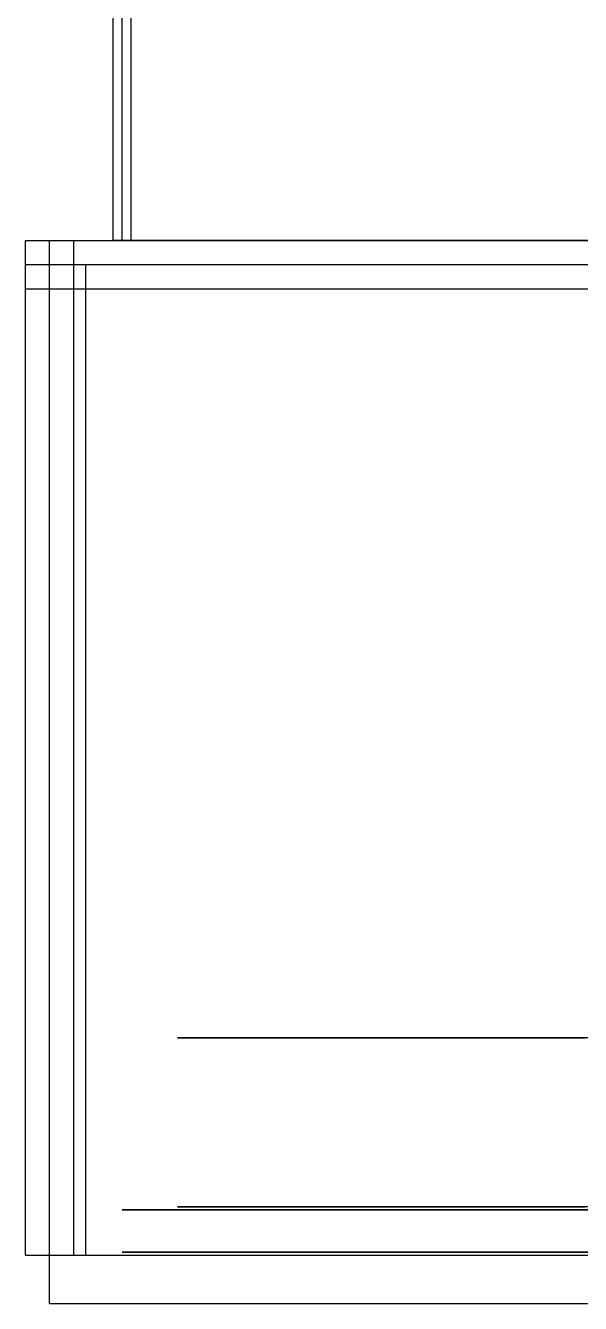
# Model space of a CAD drawing. Header units: millimetres. Extents: x -610 to 577, y -771 to 522.
# Drawn here: x -321.6 to -275.7, y 105 to 210.8 of the extents above; entities that cross this region are included whole.
import ezdxf

# ---------------------------------------------------------------- set-up
doc = ezdxf.new("R2010")
doc.units = ezdxf.units.MM
doc.layers.add('HIDDEN', color=8, linetype='Continuous')
doc.layers.add('VISIBLE', color=7, linetype='Continuous')

msp = doc.modelspace()

# ---------------------------------------------------------------- linework, layer by layer
at = {"layer": 'HIDDEN'}
for points in [[(-314.35, 193), (-314.35, 237)], [(-313.6, 193), (-313.6, 237)], [(-313.6, 193), (-313.6, 237)], [(-313.6, 193), (-313.6, 237)], [(-312.85, 193), (-312.85, 237)], [(-312.85, 193), (-312.85, 237)], [(-321.6, 193), (-317.6, 193)], [(-321.6, 189), (-321.6, 193)], [(-319.6, 193), (-79.6, 193)], [(-319.6, 193), (-79.6, 193)], [(-319.6, 189), (-319.6, 193)], [(-319.6, 189), (-319.6, 193)], [(-319.6, 193), (-79.6, 193)], [(-319.6, 189), (-319.6, 193)], [(-319.6, 193), (-317.6, 193)], [(-317.6, 189), (-317.6, 193)], [(-317.6, 189), (-317.6, 193)], [(-312.85, 193), (-314.35, 193)], [(-312.85, 193), (-314.35, 193)], [(-85.6, 193), (-313.6, 193)], [(-85.6, 193), (-313.6, 193)], [(-85.6, 193), (-313.6, 193)], [(-85.6, 193), (-313.6, 193)], [(-321.6, 191), (-317.6, 191)], [(-321.6, 191), (-317.6, 191)], [(-321.6, 109), (-321.6, 191)], [(-321.6, 109), (-321.6, 191)], [(-321.6, 191), (-317.6, 191)], [(-321.6, 109), (-321.6, 191)], [(-321.6, 189), (-321.6, 191)], [(-319.6, 191), (-79.6, 191)], [(-319.6, 191), (-79.6, 191)], [(-319.6, 109), (-319.6, 191)], [(-319.6, 109), (-319.6, 191)], [(-319.6, 191), (-79.6, 191)], [(-319.6, 191), (-79.6, 191)], [(-319.6, 109), (-319.6, 191)], [(-319.6, 109), (-319.6, 191)], [(-319.6, 191), (-316.6, 191)], [(-319.6, 191), (-316.6, 191)], [(-319.6, 109), (-319.6, 191)], [(-319.6, 109), (-319.6, 191)], [(-317.6, 109), (-317.6, 191)], [(-317.6, 109), (-317.6, 191)], [(-317.6, 109), (-317.6, 191)], [(-316.6, 109), (-316.6, 191)], [(-316.6, 109), (-316.6, 191)], [(-321.6, 189), (-317.6, 189)], [(-321.6, 189), (-317.6, 189)], [(-319.6, 189), (-79.6, 189)], [(-319.6, 189), (-79.6, 189)], [(-319.6, 189), (-79.6, 189)], [(-309.01, 127), (-308.83, 127)], [(-309.01, 127), (-309.01, 127)], [(-308.94, 127), (-309.01, 127)], [(-308.63, 127), (-308.94, 127)], [(-308.83, 127), (-308.42, 127)], [(-308.1, 127), (-308.63, 127)], [(-308.42, 127), (-307.8, 127)], [(-307.38, 127), (-308.1, 127)], [(-307.8, 127), (-307.01, 127)], [(-306.51, 127), (-307.38, 127)], [(-307.01, 127), (-306.09, 127)], [(-305.54, 127), (-306.51, 127)], [(-306.09, 127), (-305.09, 127)], [(-305.96, 127), (-305.95, 127)], [(-305.88, 127), (-305.96, 127)], [(-305.95, 127), (-305.77, 127)], [(-305.57, 127), (-305.88, 127)], [(-305.77, 127), (-305.36, 127)], [(-305.05, 127), (-305.57, 127)], [(-304.53, 127), (-305.54, 127)], [(-305.36, 127), (-304.74, 127)], [(-305.09, 127), (-304.08, 127)], [(-304.32, 127), (-305.05, 127)], [(-304.74, 127), (-303.95, 127)], [(-303.54, 127), (-304.53, 127)], [(-303.46, 127), (-304.32, 127)], [(-304.08, 127), (-303.11, 127)], [(-303.95, 127), (-303.03, 127)], [(-302.62, 127), (-303.54, 127)], [(-302.49, 127), (-303.46, 127)], [(-303.11, 127), (-302.24, 127)], [(-303.03, 127), (-302.04, 127)], [(-301.83, 127), (-302.62, 127)], [(-301.48, 127), (-302.49, 127)], [(-302.24, 127), (-301.52, 127)], [(-302.04, 127), (-301.02, 127)], [(-301.21, 127), (-301.83, 127)], [(-301.52, 127), (-300.99, 127)], [(-300.48, 127), (-301.48, 127)], [(-301.4, 127), (-301.39, 127)], [(-301.33, 127), (-301.4, 127)], [(-301.39, 127), (-301.22, 127)], [(-301.02, 127), (-301.33, 127)], [(-301.22, 127), (-300.81, 127)], [(-300.8, 127), (-301.21, 127)], [(-300.49, 127), (-301.02, 127)], [(-301.02, 127), (-300.06, 127)], [(-300.99, 127), (-300.69, 127)], [(-300.81, 127), (-300.19, 127)], [(-300.62, 127), (-300.8, 127)], [(-300.69, 127), (-300.61, 127)], [(-300.61, 127), (-300.62, 127)], [(-299.77, 127), (-300.49, 127)], [(-299.56, 127), (-300.48, 127)], [(-300.19, 127), (-299.4, 127)], [(-300.06, 127), (-299.19, 127)], [(-298.9, 127), (-299.77, 127)], [(-298.77, 127), (-299.56, 127)], [(-299.4, 127), (-298.47, 127)], [(-299.19, 127), (-298.47, 127)], [(-297.93, 127), (-298.9, 127)], [(-298.15, 127), (-298.77, 127)], [(-298.47, 127), (-297.48, 127)], [(-298.47, 127), (-297.94, 127)], [(-297.74, 127), (-298.15, 127)], [(-297.94, 127), (-297.63, 127)], [(-296.92, 127), (-297.93, 127)], [(-297.56, 127), (-297.74, 127)], [(-297.63, 127), (-297.56, 127)], [(-297.56, 127), (-297.56, 127)], [(-297.48, 127), (-296.47, 127)], [(-295.93, 127), (-296.92, 127)], [(-296.47, 127), (-295.5, 127)], [(-295, 127), (-295.93, 127)], [(-295.5, 127), (-294.63, 127)], [(-294.21, 127), (-295, 127)], [(-294.63, 127), (-293.91, 127)], [(-293.59, 127), (-294.21, 127)], [(-294.02, 127), (-294.01, 127)], [(-293.94, 127), (-294.02, 127)], [(-294.01, 127), (-293.83, 127)], [(-293.64, 127), (-293.94, 127)], [(-293.91, 127), (-293.38, 127)], [(-293.83, 127), (-293.42, 127)], [(-293.11, 127), (-293.64, 127)], [(-293.18, 127), (-293.59, 127)], [(-293.42, 127), (-292.81, 127)], [(-293.38, 127), (-293.07, 127)], [(-293.01, 127), (-293.18, 127)], [(-292.39, 127), (-293.11, 127)], [(-293.07, 127), (-293, 127)], [(-293, 127), (-293.01, 127)], [(-292.81, 127), (-292.01, 127)], [(-291.52, 127), (-292.39, 127)], [(-292.01, 127), (-291.09, 127)], [(-290.55, 127), (-291.52, 127)], [(-291.09, 127), (-290.1, 127)], [(-289.54, 127), (-290.55, 127)], [(-290.1, 127), (-289.09, 127)], [(-288.54, 127), (-289.54, 127)], [(-289.09, 127), (-288.12, 127)], [(-287.62, 127), (-288.54, 127)], [(-288.12, 127), (-287.25, 127)], [(-286.83, 127), (-287.62, 127)], [(-287.57, 127), (-287.39, 127)], [(-287.57, 127), (-287.57, 127)], [(-287.5, 127), (-287.57, 127)], [(-287.19, 127), (-287.5, 127)], [(-287.39, 127), (-286.98, 127)], [(-287.25, 127), (-286.53, 127)], [(-286.66, 127), (-287.19, 127)], [(-286.98, 127), (-286.36, 127)], [(-286.21, 127), (-286.83, 127)], [(-285.94, 127), (-286.66, 127)], [(-286.53, 127), (-286, 127)], [(-286.36, 127), (-285.57, 127)], [(-285.8, 127), (-286.21, 127)], [(-286, 127), (-285.69, 127)], [(-285.07, 127), (-285.94, 127)], [(-285.62, 127), (-285.8, 127)], [(-285.69, 127), (-285.62, 127)], [(-285.62, 127), (-285.62, 127)], [(-285.57, 127), (-284.65, 127)], [(-284.11, 127), (-285.07, 127)], [(-284.65, 127), (-283.65, 127)], [(-283.1, 127), (-284.11, 127)], [(-283.65, 127), (-282.64, 127)], [(-282.1, 127), (-283.1, 127)], [(-282.64, 127), (-281.68, 127)], [(-281.18, 127), (-282.1, 127)], [(-281.68, 127), (-280.81, 127)], [(-280.39, 127), (-281.18, 127)], [(-280.81, 127), (-280.09, 127)], [(-279.77, 127), (-280.39, 127)], [(-280.19, 127), (-280.01, 127)], [(-280.19, 127), (-280.19, 127)], [(-280.12, 127), (-280.19, 127)], [(-279.81, 127), (-280.12, 127)], [(-280.09, 127), (-279.56, 127)], [(-280.01, 127), (-279.6, 127)], [(-279.28, 127), (-279.81, 127)], [(-279.36, 127), (-279.77, 127)], [(-279.6, 127), (-278.98, 127)], [(-279.56, 127), (-279.25, 127)], [(-279.18, 127), (-279.36, 127)], [(-278.56, 127), (-279.28, 127)], [(-279.25, 127), (-279.17, 127)], [(-279.17, 127), (-279.18, 127)], [(-278.98, 127), (-278.19, 127)], [(-277.69, 127), (-278.56, 127)], [(-278.19, 127), (-277.27, 127)], [(-276.72, 127), (-277.69, 127)], [(-277.27, 127), (-276.27, 127)], [(-275.71, 127), (-276.72, 127)], [(-276.27, 127), (-275.26, 127)], [(-274.72, 127), (-275.71, 127)], [(-313.6, 112.75), (-313.56, 112.75)], [(-313.12, 112.75), (-313.6, 112.75)], [(-313.56, 112.75), (-312.42, 112.75)], [(-311.15, 112.75), (-313.12, 112.75)], [(-312.42, 112.75), (-309.79, 112.75)], [(-307.75, 112.75), (-311.15, 112.75)], [(-309.79, 112.75), (-305.81, 112.75)], [(-309.01, 113), (-308.83, 113)], [(-309.01, 113), (-309.01, 113)], [(-308.94, 113), (-309.01, 113)], [(-308.63, 113), (-308.94, 113)], [(-308.83, 113), (-308.42, 113)], [(-308.1, 113), (-308.63, 113)], [(-308.42, 113), (-307.8, 113)], [(-307.38, 113), (-308.1, 113)], [(-307.8, 113), (-307.01, 113)], [(-303.11, 112.75), (-307.75, 112.75)], [(-306.51, 113), (-307.38, 113)], [(-307.01, 113), (-306.09, 113)], [(-305.54, 113), (-306.51, 113)], [(-306.09, 113), (-305.09, 113)], [(-305.96, 113), (-305.95, 113)], [(-305.88, 113), (-305.96, 113)], [(-305.95, 113), (-305.77, 113)], [(-305.57, 113), (-305.88, 113)], [(-305.81, 112.75), (-300.71, 112.75)], [(-305.77, 113), (-305.36, 113)], [(-305.05, 113), (-305.57, 113)], [(-304.53, 113), (-305.54, 113)], [(-305.36, 113), (-304.74, 113)], [(-305.09, 113), (-304.08, 113)], [(-304.32, 113), (-305.05, 113)], [(-304.74, 113), (-303.95, 113)], [(-303.54, 113), (-304.53, 113)], [(-303.46, 113), (-304.32, 113)], [(-304.08, 113), (-303.11, 113)], [(-303.95, 113), (-303.03, 113)], [(-302.62, 113), (-303.54, 113)], [(-302.49, 113), (-303.46, 113)], [(-303.11, 113), (-302.24, 113)], [(-297.52, 112.75), (-303.11, 112.75)], [(-303.03, 113), (-302.04, 113)], [(-301.83, 113), (-302.62, 113)], [(-301.48, 113), (-302.49, 113)], [(-302.24, 113), (-301.52, 113)], [(-302.04, 113), (-301.02, 113)], [(-301.21, 113), (-301.83, 113)], [(-301.52, 113), (-300.99, 113)], [(-300.48, 113), (-301.48, 113)], [(-301.4, 113), (-301.39, 113)], [(-301.33, 113), (-301.4, 113)], [(-301.39, 113), (-301.22, 113)], [(-301.02, 113), (-301.33, 113)], [(-301.22, 113), (-300.81, 113)], [(-300.8, 113), (-301.21, 113)], [(-300.49, 113), (-301.02, 113)], [(-301.02, 113), (-300.06, 113)], [(-300.99, 113), (-300.69, 113)], [(-300.81, 113), (-300.19, 113)], [(-300.62, 113), (-300.8, 113)], [(-300.71, 112.75), (-294.79, 112.75)], [(-300.69, 113), (-300.61, 113)], [(-300.61, 113), (-300.62, 113)], [(-299.77, 113), (-300.49, 113)], [(-299.56, 113), (-300.48, 113)], [(-300.19, 113), (-299.4, 113)], [(-300.06, 113), (-299.19, 113)], [(-298.9, 113), (-299.77, 113)], [(-298.77, 113), (-299.56, 113)], [(-299.4, 113), (-298.47, 113)], [(-299.19, 113), (-298.47, 113)], [(-297.93, 113), (-298.9, 113)], [(-298.15, 113), (-298.77, 113)], [(-298.47, 113), (-297.48, 113)], [(-298.47, 113), (-297.94, 113)], [(-297.74, 113), (-298.15, 113)], [(-297.94, 113), (-297.63, 113)], [(-296.92, 113), (-297.93, 113)], [(-297.56, 113), (-297.74, 113)], [(-297.63, 113), (-297.56, 113)], [(-297.56, 113), (-297.56, 113)], [(-291.3, 112.75), (-297.52, 112.75)], [(-297.48, 113), (-296.47, 113)], [(-295.93, 113), (-296.92, 113)], [(-296.47, 113), (-295.5, 113)], [(-295, 113), (-295.93, 113)], [(-295.5, 113), (-294.63, 113)], [(-294.21, 113), (-295, 113)], [(-294.79, 112.75), (-288.39, 112.75)], [(-294.63, 113), (-293.91, 113)], [(-293.59, 113), (-294.21, 113)], [(-294.02, 113), (-294.01, 113)], [(-293.94, 113), (-294.02, 113)], [(-294.01, 113), (-293.83, 113)], [(-293.64, 113), (-293.94, 113)], [(-293.91, 113), (-293.38, 113)], [(-293.83, 113), (-293.42, 113)], [(-293.11, 113), (-293.64, 113)], [(-293.18, 113), (-293.59, 113)], [(-293.42, 113), (-292.81, 113)], [(-293.38, 113), (-293.07, 113)], [(-293.01, 113), (-293.18, 113)], [(-292.39, 113), (-293.11, 113)], [(-293.07, 113), (-293, 113)], [(-293, 113), (-293.01, 113)], [(-292.81, 113), (-292.01, 113)], [(-291.52, 113), (-292.39, 113)], [(-292.01, 113), (-291.09, 113)], [(-290.55, 113), (-291.52, 113)], [(-284.8, 112.75), (-291.3, 112.75)], [(-291.09, 113), (-290.1, 113)], [(-289.54, 113), (-290.55, 113)], [(-290.1, 113), (-289.09, 113)], [(-288.54, 113), (-289.54, 113)], [(-289.09, 113), (-288.12, 113)], [(-287.62, 113), (-288.54, 113)], [(-288.39, 112.75), (-281.9, 112.75)], [(-288.12, 113), (-287.25, 113)], [(-286.83, 113), (-287.62, 113)], [(-287.57, 113), (-287.39, 113)], [(-287.57, 113), (-287.57, 113)], [(-287.5, 113), (-287.57, 113)], [(-287.19, 113), (-287.5, 113)], [(-287.39, 113), (-286.98, 113)], [(-287.25, 113), (-286.53, 113)], [(-286.66, 113), (-287.19, 113)], [(-286.98, 113), (-286.36, 113)], [(-286.21, 113), (-286.83, 113)], [(-285.94, 113), (-286.66, 113)], [(-286.53, 113), (-286, 113)], [(-286.36, 113), (-285.57, 113)], [(-285.8, 113), (-286.21, 113)], [(-286, 113), (-285.69, 113)], [(-285.07, 113), (-285.94, 113)], [(-285.62, 113), (-285.8, 113)], [(-285.69, 113), (-285.62, 113)], [(-285.62, 113), (-285.62, 113)], [(-285.57, 113), (-284.65, 113)], [(-284.11, 113), (-285.07, 113)], [(-278.4, 112.75), (-284.8, 112.75)], [(-284.65, 113), (-283.65, 113)], [(-283.1, 113), (-284.11, 113)], [(-283.65, 113), (-282.64, 113)], [(-282.1, 113), (-283.1, 113)], [(-282.64, 113), (-281.68, 113)], [(-281.18, 113), (-282.1, 113)], [(-281.9, 112.75), (-275.67, 112.75)], [(-281.68, 113), (-280.81, 113)], [(-280.39, 113), (-281.18, 113)], [(-280.81, 113), (-280.09, 113)], [(-279.77, 113), (-280.39, 113)], [(-280.19, 113), (-280.01, 113)], [(-280.19, 113), (-280.19, 113)], [(-280.12, 113), (-280.19, 113)], [(-279.81, 113), (-280.12, 113)], [(-280.09, 113), (-279.56, 113)], [(-280.01, 113), (-279.6, 113)], [(-279.28, 113), (-279.81, 113)], [(-279.36, 113), (-279.77, 113)], [(-279.6, 113), (-278.98, 113)], [(-279.56, 113), (-279.25, 113)], [(-279.18, 113), (-279.36, 113)], [(-278.56, 113), (-279.28, 113)], [(-279.25, 113), (-279.17, 113)], [(-279.17, 113), (-279.18, 113)], [(-278.98, 113), (-278.19, 113)], [(-277.69, 113), (-278.56, 113)], [(-272.48, 112.75), (-278.4, 112.75)], [(-278.19, 113), (-277.27, 113)], [(-276.72, 113), (-277.69, 113)], [(-277.27, 113), (-276.27, 113)], [(-275.71, 113), (-276.72, 113)], [(-276.27, 113), (-275.26, 113)], [(-274.72, 113), (-275.71, 113)], [(-275.67, 112.75), (-270.08, 112.75)], [(-321.6, 109), (-317.6, 109)], [(-321.6, 109), (-317.6, 109)], [(-321.6, 109), (-317.6, 109)], [(-319.6, 109), (-317.6, 109)], [(-319.6, 109), (-79.6, 109)], [(-319.6, 105), (-319.6, 109)], [(-319.6, 109), (-317.6, 109)], [(-319.6, 109), (-79.6, 109)], [(-319.6, 109), (-79.6, 109)], [(-319.6, 109), (-79.6, 109)], [(-319.6, 109), (-316.6, 109)], [(-319.6, 109), (-316.6, 109)], [(-313.6, 109.25), (-313.56, 109.25)], [(-313.12, 109.25), (-313.6, 109.25)], [(-313.56, 109.25), (-312.42, 109.25)], [(-311.15, 109.25), (-313.12, 109.25)], [(-312.42, 109.25), (-309.79, 109.25)], [(-307.75, 109.25), (-311.15, 109.25)], [(-309.79, 109.25), (-305.81, 109.25)], [(-303.11, 109.25), (-307.75, 109.25)], [(-305.81, 109.25), (-300.71, 109.25)], [(-297.52, 109.25), (-303.11, 109.25)], [(-300.71, 109.25), (-294.79, 109.25)], [(-291.3, 109.25), (-297.52, 109.25)], [(-294.79, 109.25), (-288.39, 109.25)], [(-284.8, 109.25), (-291.3, 109.25)], [(-288.39, 109.25), (-281.9, 109.25)], [(-278.4, 109.25), (-284.8, 109.25)], [(-281.9, 109.25), (-275.67, 109.25)], [(-272.48, 109.25), (-278.4, 109.25)], [(-275.67, 109.25), (-270.08, 109.25)], [(-319.6, 105), (-79.6, 105)]]:
    msp.add_lwpolyline(points, dxfattribs=at)
at = {"layer": 'VISIBLE'}
for points in [[(-314.35, 193), (-314.35, 237)], [(-313.6, 193), (-313.6, 237)], [(-321.6, 193), (-319.6, 193)], [(-321.6, 191), (-321.6, 193)], [(-319.6, 193), (-266.38, 193)], [(-319.6, 189), (-319.6, 193)], [(-321.6, 191), (-317.6, 191)], [(-321.6, 109), (-321.6, 191)], [(-317.6, 109), (-317.6, 191)], [(-319.6, 189), (-266.47, 189)], [(-321.6, 109), (-317.6, 109)], [(-319.6, 105), (-319.6, 109)], [(-317.6, 109), (-252.1, 109)], [(-317.6, 109), (-252.1, 109)], [(-319.6, 105), (-252.1, 105)]]:
    msp.add_lwpolyline(points, dxfattribs=at)

doc.saveas('drawing.dxf')
